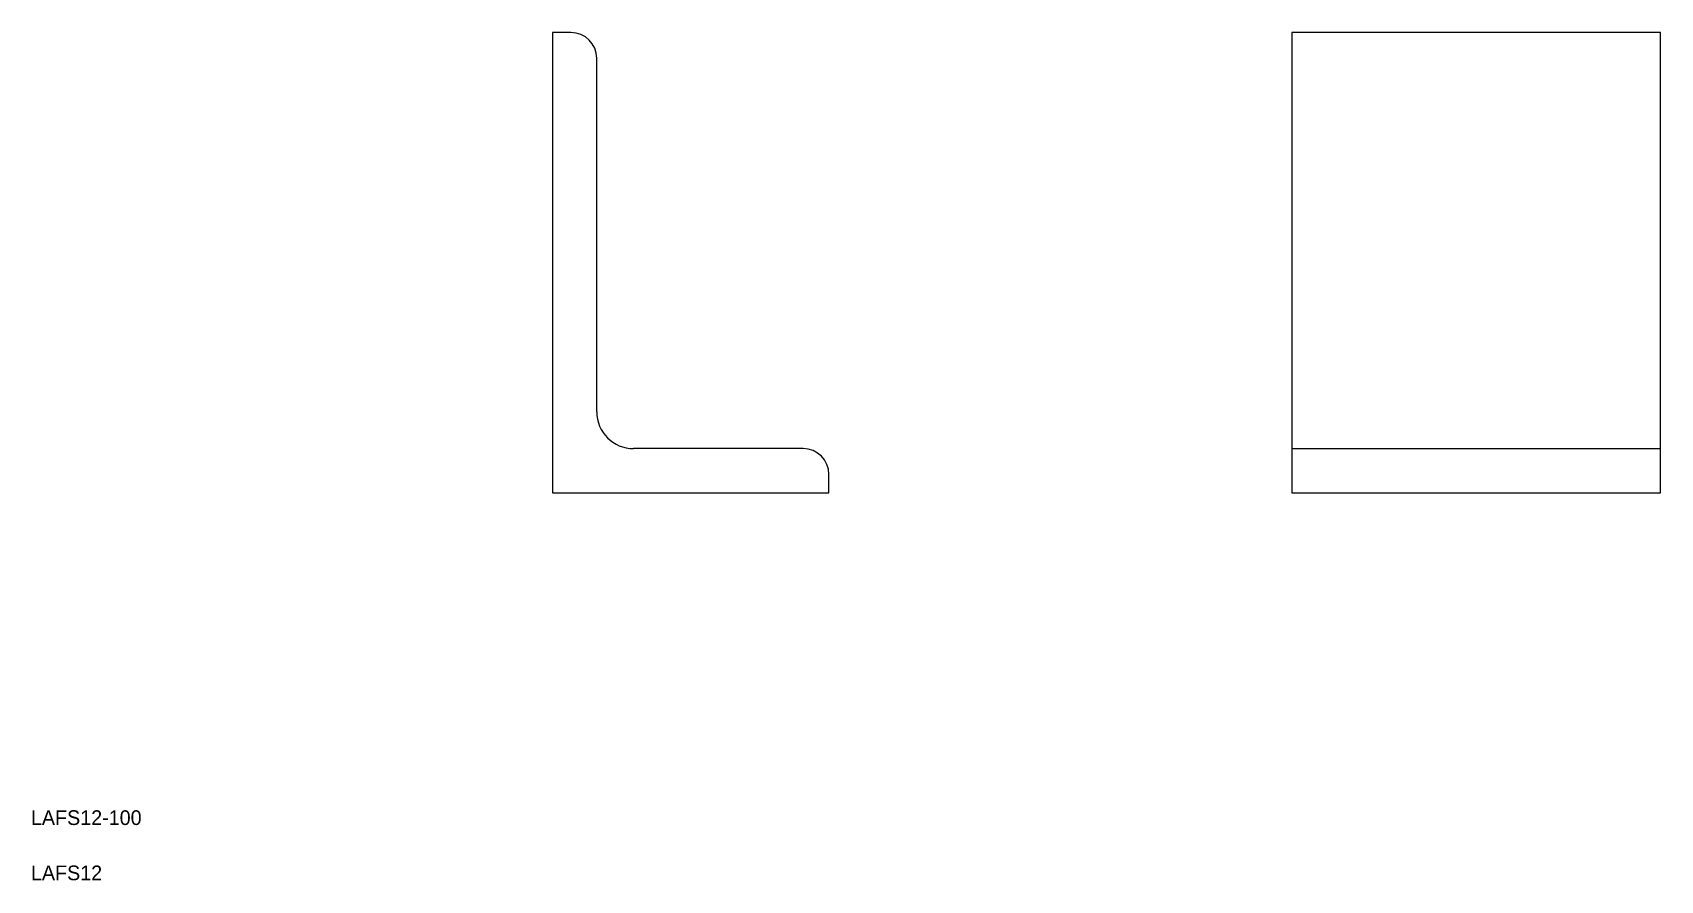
# Model space of a CAD drawing. Extents: x 442 to 883, y 424 to 654.
import ezdxf

# ---------------------------------------------------------------- set-up
doc = ezdxf.new("R2010")
doc.units = 0
doc.layers.get('0').update_dxf_attribs({"linetype": 'CONTINUOUS'})

msp = doc.modelspace()

# ---------------------------------------------------------------- linework, layer by layer
at = {"color": 7, "linetype": 'CONTINUOUS'}
for p, q in [((582.64, 654.26), (582.64, 529.26)), ((587.64, 654.26), (582.64, 654.26)), ((783.27, 654.26), (783.27, 529.26)), ((883.27, 654.26), (783.27, 654.26)), ((883.27, 529.26), (883.27, 654.26)), ((594.64, 551.26), (594.64, 647.26)), ((650.64, 541.26), (604.64, 541.26)), ((783.27, 541.26), (883.27, 541.26)), ((657.64, 529.26), (657.64, 534.26)), ((582.64, 529.26), (657.64, 529.26)), ((783.27, 529.26), (883.27, 529.26))]:
    msp.add_line(p, q, dxfattribs=at)
for centre, radius, start, end in [((587.64, 647.26), 7, 0, 90), ((604.64, 551.26), 10, 180, 270), ((650.64, 534.26), 7, 0, 90)]:
    msp.add_arc(centre, radius, start, end, dxfattribs=at)

# ---------------------------------------------------------------- texts
for s, p in [('LAFS12-100', (441.11, 439.04)), ('LAFS12', (441.11, 424.04))]:
    msp.add_text(s, height=4, dxfattribs=at).set_placement(p)

doc.saveas('drawing.dxf')
